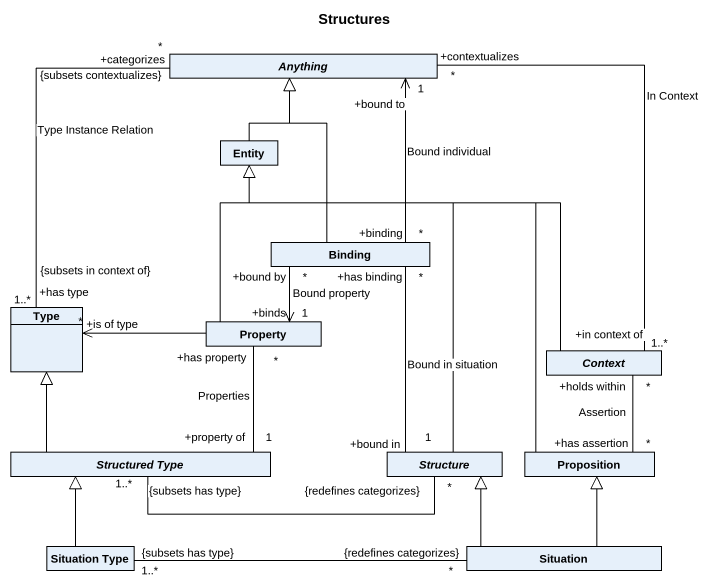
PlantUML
@startuml
title Structures
hide circle
hide empty members
abstract class Anything
class "Entity" as Entity_
class Binding
class Type
class Property
abstract class Context
abstract class "Structured Type" as Structured_Type
abstract class Structure
class Proposition
class "Situation Type" as Situation_Type
class Situation
Entity_ -up-|> Anything
Binding "+binding\n*" -up-> "+bound to\n1" Anything : Bound individual
Binding -up-|> Anything
Type "+has type\n1..*\n{subsets in context of}" -up- "+categorizes\n*\n{subsets contextualizes}" Anything : Type Instance Relation
Property -up-|> Entity_
Property "+binds\n1" <-up- "+bound by\n*" Binding : Bound property
Property -left-> "+is of type\n*" Type
Context "+in context of\n1..*" -up- "+contextualizes\n*" Anything : In Context
Context -left-|> Entity_
Context "+holds within\n*" -- "+has assertion\n*" Proposition : Assertion
Structured_Type -up-|> Type
Structured_Type "+property of\n1" -up- "+has property\n*" Property : Properties
Structured_Type "1..*\n{subsets has type}" -right- "*\n{redefines categorizes}" Structure
Structure -up-|> Entity_
Structure "+bound in\n1" -up- "+has binding\n*" Binding : Bound in situation
Proposition -up-|> Entity_
Situation_Type -up-|> Structured_Type
Situation_Type "1..*\n{subsets has type}" -right- "*\n{redefines categorizes}" Situation
Situation -up-|> Structure
Situation -up-|> Proposition
@enduml
